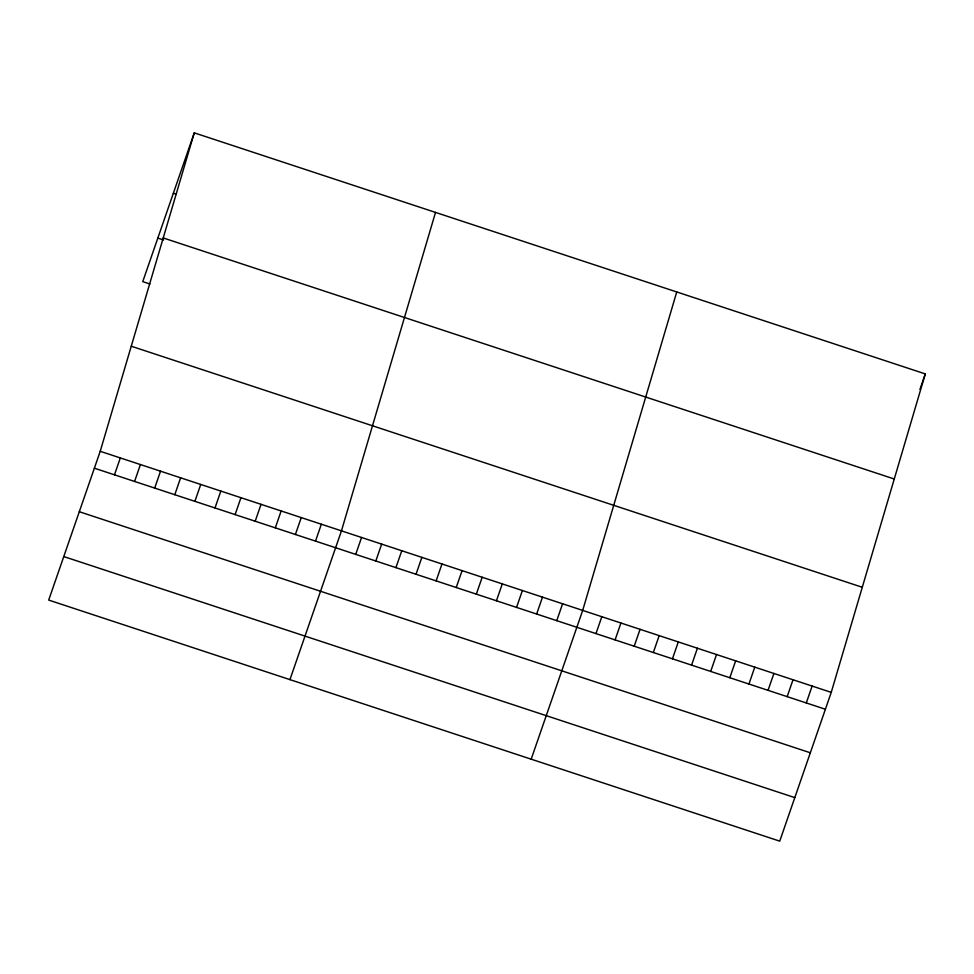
<?xml version="1.0" encoding="UTF-8"?>
<svg xmlns="http://www.w3.org/2000/svg" width="974" height="974" viewBox="0 0 974 974"><rect width="100%" height="100%" fill="white"/><g stroke="black" fill="none" stroke-linecap="round" stroke-linejoin="round"><path stroke-width="1.46" d="M100.225 451.303L194.264 132.854L925.3 373.919L831.248 692.368L779.736 841.146L48.7 600.081L100.225 451.303L831.248 692.368M435.512 212.405L341.46 530.854L289.935 679.633M676.747 291.957L582.696 610.406L531.183 759.184M194.264 132.854L142.752 281.632L149.923 283.994M114.482 474.825L120.326 457.938M134.582 481.448L140.426 464.561M154.683 488.084L160.527 471.197M174.784 494.707L180.628 477.82M194.885 501.342L200.741 484.455M214.998 507.965L220.842 491.079M235.099 514.601L240.943 497.714M255.2 521.224L261.044 504.337M275.301 527.859L281.145 510.973M295.402 534.482L301.258 517.596M315.515 541.118L321.359 524.231M355.717 554.376L361.561 537.49M375.818 561L381.662 544.113M395.919 567.635L401.775 550.748M416.032 574.258L421.876 557.372M436.133 580.894L441.977 564.007M456.234 587.517L462.078 570.63M476.335 594.14L482.179 577.265M496.436 600.775L502.292 583.889M516.549 607.399L522.393 590.524M536.65 614.034L542.494 597.147M556.751 620.657L562.595 603.783M595.978 633.599L601.822 616.712M615.093 639.906L620.937 623.019M634.208 646.2L640.064 629.326M653.335 652.507L659.179 635.632M672.45 658.814L678.294 641.927M691.577 665.12L697.421 648.234M710.691 671.427L716.535 654.54M729.806 677.734L735.662 660.847M748.933 684.04L754.777 667.153M768.048 690.335L773.892 673.46M787.162 696.641L793.019 679.767M806.289 702.948L812.133 686.061M919.943 389.393L925.3 373.919M173.348 193.266L176.221 194.203M163.23 237.948L894.266 479.001M157.825 238.106L163.559 239.994M131.259 346.22L862.294 587.285M94.368 468.19L825.404 709.255M79.296 511.715L810.331 752.78M63.773 556.556L794.808 797.621"/></g></svg>
